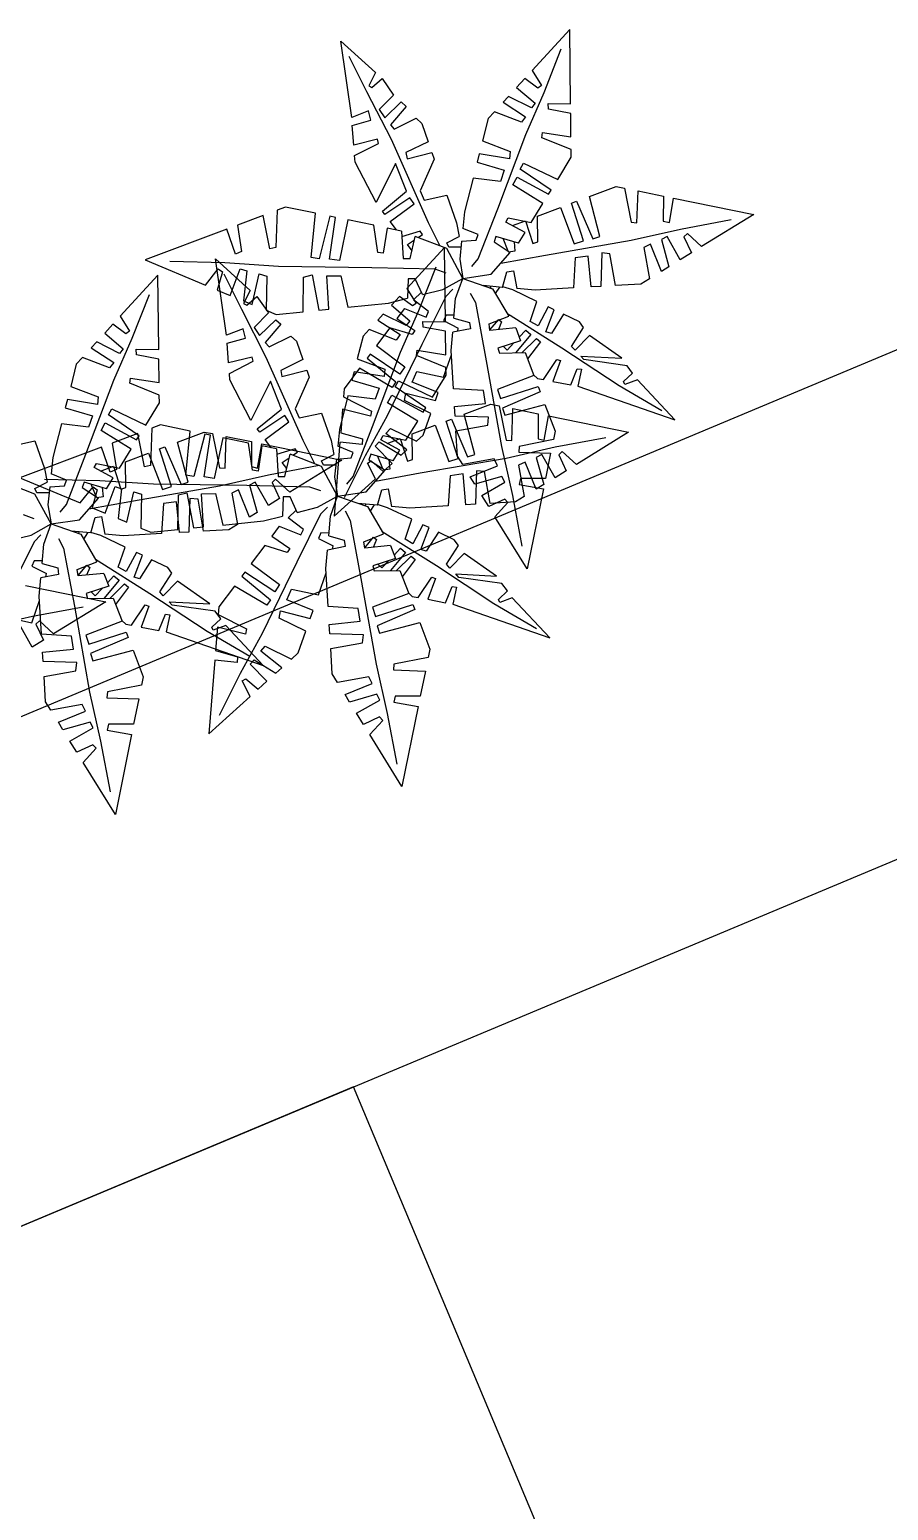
# Model space of a CAD drawing. Header units: millimetres. Extents: x 285 to 2285, y 238 to 2522.
# Drawn here: x 631.2 to 740.8, y 1481.3 to 1670.3 of the extents above; entities that cross this region are included whole.
import ezdxf

# ---------------------------------------------------------------- set-up
doc = ezdxf.new("R2010")
doc.units = ezdxf.units.MM
doc.layers.add('MURO', color=1, linetype='Continuous')
doc.layers.add('Wall', color=43, linetype='Continuous')
doc.layers.add('PALMA_pianta - trees palm', color=74, linetype='Continuous', lineweight=25)

msp = doc.modelspace()

# ---------------------------------------------------------------- linework, layer by layer
at = {"layer": 'MURO'}
for p, q in [((769.74, 1641.09), (285.44, 1438.29)), ((769.74, 1576.04), (285.44, 1373.25))]:
    msp.add_line(p, q, dxfattribs=at)
at = {"layer": 'PALMA_pianta - trees palm'}
for p, q in [((672.28, 1659.06), (670.89, 1668.81)), ((670.89, 1668.81), (675.31, 1664.79)), ((700.11, 1670.27), (695.3, 1665.03)), ((700.22, 1660.78), (700.11, 1670.27)), ((696.84, 1662.23), (699.02, 1667.81)), ((674.23, 1662.33), (671.98, 1666.84)), ((695.3, 1665.03), (696.49, 1663.13)), ((675.31, 1664.79), (674.46, 1663.11)), ((674.46, 1663.11), (674.86, 1662.88)), ((674.86, 1662.88), (676.16, 1664.01)), ((676.16, 1664.01), (677.63, 1661.9)), ((694.37, 1664.01), (693.33, 1662.88)), ((696.03, 1662.81), (694.37, 1664.01)), ((696.49, 1663.13), (696.03, 1662.81)), ((677.36, 1656.22), (674.23, 1662.33)), ((677.63, 1661.9), (675.81, 1660.05)), ((692.3, 1661.75), (691.61, 1661)), ((692.3, 1661.75), (691.61, 1661)), ((695.23, 1660.29), (692.3, 1661.75)), ((693.33, 1662.88), (695.69, 1660.88)), ((694.5, 1656.88), (696.84, 1662.23)), ((674.43, 1659.88), (672.28, 1659.06)), ((674.71, 1658.7), (674.43, 1659.88)), ((675.81, 1660.05), (676.5, 1659.02)), ((676.5, 1659.02), (678.58, 1661.03)), ((679.22, 1660.46), (677.22, 1658.12)), ((678.58, 1661.03), (679.22, 1660.46)), ((678.58, 1661.03), (679.22, 1660.46)), ((690.49, 1659.78), (689.7, 1658.92)), ((693.95, 1658.45), (690.49, 1659.78)), ((691.61, 1661), (694.47, 1659.15)), ((695.69, 1660.88), (695.23, 1660.29)), ((697.35, 1660.83), (700.22, 1660.78)), ((697.38, 1660.1), (697.35, 1660.83)), ((700.24, 1659.57), (697.38, 1660.1)), ((700.27, 1656.57), (700.24, 1659.57)), ((672.36, 1658.04), (674.71, 1658.7)), ((672.56, 1655.53), (672.36, 1658.04)), ((677.22, 1658.12), (677.71, 1657.57)), ((677.71, 1657.57), (680.5, 1658.95)), ((680.5, 1658.95), (681.22, 1658.29)), ((681.22, 1658.29), (682.04, 1655.95)), ((689.7, 1658.92), (688.98, 1656.07)), ((694.47, 1659.15), (693.95, 1658.45)), ((675.57, 1656.28), (672.56, 1655.53)), ((672.66, 1654.18), (675.69, 1655.73)), ((675.69, 1655.73), (675.57, 1656.28)), ((682.08, 1645.62), (677.36, 1656.22)), ((682.04, 1655.95), (679.21, 1654.57)), ((688.98, 1656.07), (692.49, 1654.73)), ((690.92, 1647.41), (694.5, 1656.88)), ((696.54, 1656.47), (696.62, 1657.14)), ((700.29, 1654.96), (696.54, 1656.47)), ((696.62, 1657.14), (700.27, 1656.57)), ((672.73, 1653.35), (672.66, 1654.18)), ((679.21, 1654.57), (679.35, 1653.79)), ((679.35, 1653.79), (682.52, 1654.6)), ((682.82, 1653.71), (681.02, 1649.67)), ((682.52, 1654.6), (682.82, 1653.71)), ((682.52, 1654.6), (682.82, 1653.71)), ((688.56, 1654.41), (688.29, 1653.33)), ((688.56, 1654.41), (688.29, 1653.33)), ((692.41, 1653.79), (688.56, 1654.41)), ((692.49, 1654.73), (692.41, 1653.79)), ((698.57, 1651.15), (700.3, 1653.97)), ((700.3, 1653.97), (700.29, 1654.96)), ((675.4, 1648.18), (672.73, 1653.35)), ((677.87, 1653.19), (675.4, 1648.18)), ((679.29, 1649.64), (677.87, 1653.19)), ((688.29, 1653.33), (691.75, 1652.31)), ((691.75, 1652.31), (691.26, 1650.89)), ((693.8, 1652.47), (694.22, 1653.23)), ((697.73, 1649.79), (693.8, 1652.47)), ((694.22, 1653.23), (698.57, 1651.15)), ((687.79, 1651.32), (686.7, 1647.01)), ((691.26, 1650.89), (687.79, 1651.32)), ((692.85, 1650.45), (693.38, 1651.43)), ((696.68, 1648.08), (692.85, 1650.45)), ((693.38, 1651.43), (697.4, 1649.25)), ((702.62, 1648.97), (706.02, 1650.26)), ((706.02, 1650.26), (707.09, 1650.04)), ((707.09, 1650.04), (707.95, 1645.68)), ((676.21, 1647.1), (679.29, 1649.64)), ((679.72, 1648.8), (676.52, 1646.68)), ((677.21, 1645.76), (680.24, 1648.02)), ((680.24, 1648.02), (679.72, 1648.8)), ((681.02, 1649.67), (681.54, 1648.51)), ((681.54, 1648.51), (684.41, 1649.13)), ((684.41, 1649.13), (685.65, 1645.61)), ((695.19, 1645.65), (696.68, 1648.08)), ((697.4, 1649.25), (697.73, 1649.79)), ((697.4, 1649.25), (697.73, 1649.79)), ((700.33, 1648.1), (700.98, 1648.35)), ((700.33, 1648.1), (700.98, 1648.35)), ((701.85, 1643.31), (700.33, 1648.1)), ((700.98, 1648.35), (703.06, 1643.55)), ((703.97, 1643.84), (702.62, 1648.97)), ((708.69, 1645.62), (708.83, 1649.69)), ((708.83, 1649.69), (712.06, 1649.03)), ((712.06, 1649.03), (712.05, 1645.83)), ((712.82, 1645.65), (713.37, 1648.76)), ((713.37, 1648.76), (723.59, 1646.67)), ((660.98, 1646.54), (657.69, 1645.3)), ((661.82, 1642.27), (660.98, 1646.54)), ((662.76, 1647.21), (662.59, 1642.45)), ((663.85, 1647.62), (662.76, 1647.21)), ((667.66, 1646.83), (663.85, 1647.62)), ((667.11, 1641.19), (667.66, 1646.83)), ((669.5, 1646.45), (668.12, 1641.03)), ((669.43, 1640.98), (670.23, 1646.3)), ((670.23, 1646.3), (669.5, 1646.45)), ((670.23, 1646.3), (669.5, 1646.45)), ((676.52, 1646.68), (676.21, 1647.1)), ((676.52, 1646.68), (676.21, 1647.1)), ((686.7, 1647.01), (686.48, 1644.9)), ((688.43, 1641.01), (690.92, 1647.41)), ((691.97, 1645.71), (692.27, 1646.26)), ((692.27, 1646.26), (695.19, 1645.65)), ((695.98, 1646.46), (698.92, 1647.57)), ((696.03, 1643.18), (695.98, 1646.46)), ((698.92, 1647.57), (700.68, 1642.94)), ((723.59, 1646.67), (716.93, 1642.57)), ((656.35, 1644.8), (645.91, 1640.87)), ((657.45, 1641.6), (656.35, 1644.8)), ((657.69, 1645.3), (658.24, 1641.93)), ((671.81, 1645.98), (670.73, 1640.79)), ((675.1, 1645.3), (671.81, 1645.98)), ((675.6, 1641.83), (675.1, 1645.3)), ((676.81, 1644.94), (676.32, 1641.72)), ((678.66, 1644.56), (676.81, 1644.94)), ((678, 1644.7), (677.21, 1645.76)), ((681.04, 1644.56), (678.65, 1643.83)), ((678.66, 1644.56), (678.87, 1641.04)), ((681.33, 1644.12), (681.04, 1644.56)), ((683.56, 1642.64), (682.08, 1645.62)), ((685.65, 1645.61), (685.99, 1643.86)), ((688.43, 1644.11), (686.48, 1644.9)), ((694.41, 1644.39), (691.97, 1645.71)), ((692.8, 1645.25), (694.45, 1645.88)), ((693.57, 1643.02), (694.41, 1644.39)), ((694.45, 1645.88), (695.38, 1642.97)), ((707.95, 1645.68), (708.69, 1645.62)), ((707.97, 1643.39), (714.23, 1644.81)), ((712.05, 1645.83), (712.82, 1645.65)), ((714.23, 1644.81), (720.71, 1646.01)), ((715.13, 1644.24), (714.69, 1643.81)), ((716.93, 1642.57), (715.13, 1644.24)), ((662.59, 1642.45), (661.82, 1642.27)), ((684.13, 1642.46), (679.33, 1637.22)), ((679.39, 1642.83), (680.28, 1643.43)), ((679.98, 1642.05), (679.39, 1642.83)), ((679.75, 1641.06), (680.39, 1643.88)), ((684.42, 1642.31), (680.39, 1643.88)), ((680.76, 1643.74), (681.33, 1644.12)), ((684.24, 1632.98), (684.13, 1642.46)), ((684.42, 1643.05), (685.99, 1643.86)), ((684.68, 1642.48), (684.42, 1643.05)), ((686.47, 1638.52), (684.42, 1642.31)), ((686.25, 1642.49), (684.68, 1642.48)), ((686.31, 1643.25), (686.08, 1640.97)), ((686.31, 1643.25), (688.18, 1643.4)), ((688.18, 1643.4), (688.43, 1644.11)), ((690.69, 1643.87), (690.45, 1643.16)), ((690.45, 1643.16), (692.52, 1641.83)), ((693.57, 1643.02), (690.69, 1643.87)), ((692.24, 1642.01), (691.61, 1643.6)), ((693, 1643.18), (693.12, 1641.97)), ((695.38, 1642.97), (696.03, 1643.18)), ((697, 1641.48), (707.97, 1643.39)), ((700.68, 1642.94), (701.85, 1643.31)), ((703.06, 1643.55), (703.97, 1643.84)), ((710.41, 1642.88), (709.55, 1642.46)), ((709.55, 1642.46), (710.27, 1638.46)), ((711.82, 1639.41), (710.41, 1642.88)), ((712.54, 1643.84), (711.8, 1643.47)), ((711.8, 1643.47), (712.77, 1640)), ((714.21, 1640.88), (712.54, 1643.84)), ((714.69, 1643.81), (715.64, 1641.77)), ((645.91, 1640.87), (653.63, 1637.66)), ((656.1, 1640.48), (649.06, 1640.65)), ((656.31, 1631.25), (654.91, 1641.01)), ((654.91, 1641.01), (659.33, 1636.99)), ((662.96, 1640.04), (656.1, 1640.48)), ((658.24, 1641.93), (657.45, 1641.6)), ((668.12, 1641.03), (667.11, 1641.19)), ((670.73, 1640.79), (669.43, 1640.98)), ((676.32, 1641.72), (675.6, 1641.83)), ((678.87, 1641.04), (679.75, 1641.06)), ((686.08, 1640.97), (686.47, 1638.52)), ((687.63, 1640.04), (688.43, 1641.01)), ((690.09, 1639.06), (692.52, 1641.83)), ((691.31, 1640.44), (697, 1641.48)), ((693.12, 1641.97), (692.3, 1641.85)), ((700.82, 1641.13), (700.57, 1637.29)), ((702.47, 1641.36), (700.82, 1641.13)), ((702.84, 1637.42), (702.47, 1641.36)), ((704.19, 1641.77), (704.06, 1637.49)), ((705.23, 1641.66), (704.19, 1641.77)), ((705.95, 1637.6), (705.23, 1641.66)), ((715.64, 1641.77), (714.21, 1640.88)), ((647.55, 1638.92), (642.74, 1633.68)), ((647.66, 1629.44), (647.55, 1638.92)), ((653.63, 1637.66), (655.25, 1639.72)), ((655.79, 1639.35), (655.13, 1637.03)), ((655.25, 1639.72), (655.79, 1639.35)), ((658.25, 1634.53), (656.01, 1639.04)), ((656.79, 1636.34), (658.06, 1639.74)), ((658.06, 1639.74), (658.9, 1639.47)), ((658.9, 1639.47), (658.46, 1635.65)), ((659.57, 1635.19), (660.46, 1639.09)), ((660.46, 1639.09), (661.45, 1638.79)), ((661.45, 1638.79), (661.36, 1634.44)), ((674.86, 1639.87), (662.96, 1640.04)), ((666.07, 1634.26), (666.14, 1638.68)), ((666.14, 1638.68), (667.22, 1638.96)), ((667.22, 1638.96), (668.07, 1634.46)), ((669.11, 1638.82), (670.88, 1638.85)), ((669.37, 1634.6), (669.11, 1638.82)), ((670.88, 1638.85), (671.8, 1634.84)), ((682.94, 1639.69), (674.86, 1639.87)), ((680.87, 1634.43), (683.05, 1640.01)), ((684.33, 1639.19), (682.94, 1639.69)), ((683.92, 1637.11), (686.47, 1638.52)), ((685.55, 1635.96), (686.47, 1638.52)), ((686.47, 1638.52), (690.09, 1639.06)), ((686.47, 1638.52), (690.27, 1637.19)), ((691.54, 1637.37), (692.1, 1639.36)), ((692.1, 1639.36), (692.92, 1639.47)), ((692.92, 1639.47), (693.36, 1637.21)), ((712.77, 1640), (711.82, 1639.41)), ((712.77, 1640), (711.82, 1639.41)), ((655.13, 1637.03), (656.79, 1636.34)), ((659.33, 1636.99), (658.48, 1635.31)), ((679.33, 1637.22), (680.51, 1635.33)), ((679.51, 1638.44), (679.42, 1635.98)), ((680.39, 1638.45), (679.51, 1638.44)), ((681.18, 1636.75), (680.15, 1635.77)), ((681.31, 1636.45), (680.39, 1638.45)), ((681.31, 1636.45), (683.92, 1637.11)), ((685.19, 1637.12), (684.3, 1636.22)), ((687.41, 1636.65), (688.08, 1635.43)), ((691.54, 1637.37), (689.04, 1637.59)), ((690.01, 1637.5), (689.98, 1637.29)), ((690.27, 1637.19), (692.33, 1633.71)), ((690.64, 1636.57), (691.19, 1637.4)), ((692.84, 1637.05), (691.57, 1637.45)), ((695.92, 1635.57), (692.84, 1637.05)), ((695.69, 1637.01), (693.36, 1637.21)), ((700.57, 1637.29), (695.69, 1637.01)), ((704.06, 1637.49), (702.84, 1637.42)), ((704.06, 1637.49), (702.84, 1637.42)), ((709.18, 1637.78), (705.95, 1637.6)), ((710.27, 1638.46), (709.18, 1637.78)), ((644.28, 1630.88), (646.46, 1636.46)), ((658.46, 1635.65), (659.57, 1635.19)), ((658.46, 1635.65), (659.57, 1635.19)), ((658.48, 1635.31), (658.88, 1635.08)), ((658.88, 1635.08), (660.18, 1636.2)), ((660.18, 1636.2), (661.66, 1634.1)), ((671.8, 1634.84), (677, 1635.37)), ((677, 1635.37), (679.42, 1635.98)), ((678.39, 1636.21), (677.36, 1635.08)), ((677.36, 1635.08), (679.71, 1633.08)), ((680.05, 1635.01), (678.39, 1636.21)), ((680.51, 1635.33), (680.05, 1635.01)), ((682.1, 1634.27), (680.15, 1635.77)), ((684.3, 1636.22), (681.25, 1630.08)), ((685.33, 1633.45), (685.55, 1635.96)), ((688.08, 1635.43), (689.45, 1628.01)), ((695.06, 1633.02), (695.92, 1635.57)), ((697.36, 1634.88), (696.06, 1632.44)), ((698.13, 1634.52), (697.36, 1634.88)), ((698.13, 1634.52), (697.36, 1634.88)), ((642.74, 1633.68), (643.93, 1631.78)), ((661.38, 1628.42), (658.25, 1634.53)), ((661.66, 1634.1), (659.83, 1632.25)), ((660.52, 1631.22), (662.61, 1633.23)), ((661.36, 1634.44), (662.63, 1633.91)), ((662.61, 1633.23), (663.24, 1632.66)), ((662.61, 1633.23), (663.24, 1632.66)), ((662.63, 1633.91), (666.07, 1634.26)), ((668.07, 1634.46), (669.37, 1634.6)), ((668.07, 1634.46), (669.37, 1634.6)), ((676.32, 1633.95), (675.63, 1633.2)), ((676.32, 1633.95), (675.63, 1633.2)), ((675.63, 1633.2), (678.49, 1631.35)), ((679.25, 1632.49), (676.32, 1633.95)), ((679.01, 1634.69), (678.05, 1633.4)), ((678.05, 1633.4), (680.35, 1631.86)), ((678.53, 1629.08), (680.87, 1634.43)), ((679.01, 1634.69), (681.79, 1633.58)), ((679.71, 1633.08), (679.25, 1632.49)), ((681.37, 1633.02), (684.24, 1632.98)), ((681.4, 1632.3), (681.37, 1633.02)), ((681.79, 1633.58), (682.1, 1634.27)), ((684.33, 1633.82), (684.02, 1633.14)), ((684.02, 1633.14), (685.89, 1632.18)), ((685.36, 1633.81), (684.33, 1633.82)), ((685.33, 1633.45), (687.32, 1632.9)), ((687.32, 1632.9), (687.43, 1632.08)), ((689.81, 1632.7), (692.33, 1633.71)), ((689.92, 1631.93), (691.05, 1633.28)), ((691.42, 1632.97), (691, 1631.99)), ((691.05, 1633.28), (691.42, 1632.97)), ((692.13, 1634.04), (692.49, 1633.81)), ((692.49, 1633.81), (699.08, 1629.66)), ((696.06, 1632.44), (695.06, 1633.02)), ((697.07, 1631.71), (698.13, 1634.52)), ((699.31, 1633.94), (697.77, 1631.5)), ((701.36, 1632.97), (699.31, 1633.94)), ((701.88, 1632.24), (701.36, 1632.97)), ((641.81, 1632.66), (640.78, 1631.53)), ((640.78, 1631.53), (643.13, 1629.54)), ((643.47, 1631.46), (641.81, 1632.66)), ((643.93, 1631.78), (643.47, 1631.46)), ((658.45, 1632.08), (656.31, 1631.25)), ((658.73, 1630.9), (658.45, 1632.08)), ((659.83, 1632.25), (660.52, 1631.22)), ((663.24, 1632.66), (661.24, 1630.32)), ((661.73, 1629.77), (664.52, 1631.15)), ((664.52, 1631.15), (665.25, 1630.49)), ((673.73, 1631.12), (673, 1628.26)), ((674.51, 1631.98), (673.73, 1631.12)), ((677.97, 1630.65), (674.51, 1631.98)), ((677.16, 1632.21), (675.45, 1629.93)), ((680.01, 1631.35), (677.16, 1632.21)), ((678.49, 1631.35), (677.97, 1630.65)), ((680.35, 1631.86), (680.01, 1631.35)), ((684.26, 1631.77), (681.4, 1632.3)), ((684.29, 1628.77), (684.26, 1631.77)), ((684.97, 1629.31), (685.17, 1631.64)), ((687.43, 1632.08), (685.17, 1631.64)), ((685.81, 1631.76), (685.89, 1632.18)), ((689.93, 1631.88), (689.81, 1632.7)), ((693.21, 1632.21), (689.93, 1631.88)), ((695.14, 1631.34), (693.2, 1629.02)), ((693.21, 1632.21), (693.84, 1630.56)), ((693.67, 1631.01), (694.49, 1631.89)), ((694.49, 1631.89), (695.14, 1631.34)), ((697.77, 1631.5), (697.07, 1631.71)), ((700.35, 1629.84), (701.88, 1632.24)), ((702.63, 1631.21), (700.8, 1629.34)), ((706.75, 1628.33), (702.63, 1631.21)), ((706.75, 1628.33), (702.63, 1631.21)), ((639.74, 1630.4), (639.05, 1629.65)), ((639.74, 1630.4), (639.05, 1629.65)), ((639.05, 1629.65), (641.91, 1627.8)), ((642.67, 1628.94), (639.74, 1630.4)), ((641.94, 1625.53), (644.28, 1630.88)), ((643.13, 1629.54), (642.67, 1628.94)), ((644.79, 1629.48), (647.66, 1629.44)), ((644.82, 1628.76), (644.79, 1629.48)), ((656.38, 1630.24), (658.73, 1630.9)), ((656.58, 1627.73), (656.38, 1630.24)), ((661.24, 1630.32), (661.73, 1629.77)), ((665.25, 1630.49), (666.06, 1628.15)), ((674.94, 1619.61), (678.53, 1629.08)), ((675.45, 1629.93), (679.05, 1627.23)), ((681.25, 1630.08), (676.83, 1620.98)), ((680.56, 1628.67), (680.64, 1629.34)), ((680.64, 1629.34), (684.29, 1628.77)), ((685.26, 1624.44), (684.97, 1629.31)), ((693.84, 1630.56), (690.93, 1629.63)), ((690.93, 1629.63), (691.14, 1628.98)), ((691.6, 1629.85), (692.12, 1629.36)), ((692.12, 1629.36), (692.99, 1630.29)), ((693.98, 1629.03), (695.86, 1630.86)), ((696.37, 1630.43), (694.72, 1628.24)), ((695.86, 1630.86), (696.37, 1630.43)), ((699.08, 1629.66), (706.41, 1624.83)), ((700.8, 1629.34), (700.35, 1629.84)), ((637.14, 1627.57), (636.42, 1624.72)), ((637.93, 1628.43), (637.14, 1627.57)), ((641.39, 1627.1), (637.93, 1628.43)), ((641.91, 1627.8), (641.39, 1627.1)), ((647.68, 1628.22), (644.82, 1628.76)), ((647.71, 1625.22), (647.68, 1628.22)), ((659.59, 1628.48), (656.58, 1627.73)), ((656.68, 1626.38), (659.71, 1627.93)), ((659.71, 1627.93), (659.59, 1628.48)), ((666.11, 1617.82), (661.38, 1628.42)), ((666.06, 1628.15), (663.23, 1626.77)), ((673, 1628.26), (676.51, 1626.93)), ((674.63, 1628.83), (674.26, 1628.33)), ((674.63, 1628.83), (674.26, 1628.33)), ((674.26, 1628.33), (677.92, 1625.31)), ((678.44, 1626.3), (674.63, 1628.83)), ((679.05, 1627.23), (678.44, 1626.3)), ((684.31, 1627.16), (680.56, 1628.67)), ((684.01, 1625.91), (685.01, 1628.74)), ((689.45, 1628.01), (691.38, 1617.06)), ((691.14, 1628.98), (694.42, 1629.04)), ((694.42, 1629.04), (695.53, 1626.1)), ((696.75, 1625.59), (698.47, 1628.18)), ((698.95, 1628.02), (697.97, 1625.36)), ((698.47, 1628.18), (698.95, 1628.02)), ((701.54, 1628.59), (706.75, 1628.33)), ((701.92, 1628.15), (701.54, 1628.59)), ((707.44, 1627.37), (701.92, 1628.15)), ((708.13, 1626.42), (707.44, 1627.37)), ((638.36, 1616.06), (641.94, 1625.53)), ((643.98, 1625.13), (644.06, 1625.79)), ((644.06, 1625.79), (647.71, 1625.22)), ((656.75, 1625.55), (656.68, 1626.38)), ((659.42, 1620.38), (656.75, 1625.55)), ((661.9, 1625.39), (659.42, 1620.38)), ((663.31, 1621.84), (661.9, 1625.39)), ((663.23, 1626.77), (663.37, 1625.99)), ((663.37, 1625.99), (666.54, 1626.79)), ((666.85, 1625.91), (665.05, 1621.86)), ((666.54, 1626.79), (666.85, 1625.91)), ((666.54, 1626.79), (666.85, 1625.91)), ((673.3, 1627.05), (671.32, 1624.4)), ((672.59, 1626.6), (672.31, 1625.53)), ((672.59, 1626.6), (672.31, 1625.53)), ((672.31, 1625.53), (675.77, 1624.51)), ((676.43, 1625.99), (672.59, 1626.6)), ((677.44, 1624.59), (673.3, 1627.05)), ((676.51, 1626.93), (676.43, 1625.99)), ((677.92, 1625.31), (677.44, 1624.59)), ((677.83, 1624.66), (678.24, 1625.43)), ((678.24, 1625.43), (682.59, 1623.35)), ((679.98, 1625.27), (680.6, 1626.65)), ((680.6, 1626.65), (684.01, 1625.91)), ((682.59, 1623.35), (684.32, 1626.16)), ((684.32, 1626.16), (684.31, 1627.16)), ((695.53, 1626.1), (690.91, 1624.34)), ((695.5, 1626.2), (696, 1625.73)), ((696, 1625.73), (696.75, 1625.59)), ((697.97, 1625.36), (700.23, 1624.93)), ((700.23, 1624.93), (701.07, 1626.99)), ((701.07, 1626.99), (701.62, 1626.91)), ((701.62, 1626.91), (701.15, 1624.75)), ((706.97, 1625.35), (708.13, 1626.42)), ((707.14, 1624.96), (706.97, 1625.35)), ((708.76, 1625.56), (707.14, 1624.96)), ((713.54, 1620.45), (708.76, 1625.56)), ((636.42, 1624.72), (639.93, 1623.38)), ((647.73, 1623.61), (643.98, 1625.13)), ((647.74, 1622.62), (647.73, 1623.61)), ((671.81, 1623.52), (670.72, 1619.21)), ((671.32, 1624.4), (671.24, 1623.41)), ((671.24, 1623.41), (674.83, 1621.57)), ((675.28, 1623.09), (671.81, 1623.52)), ((675.77, 1624.51), (675.28, 1623.09)), ((676.87, 1622.65), (677.4, 1623.63)), ((677.4, 1623.63), (681.42, 1621.45)), ((681.75, 1621.98), (677.83, 1624.66)), ((679.02, 1622.94), (679.19, 1623.87)), ((679.19, 1623.87), (682.96, 1622.91)), ((683.33, 1623.95), (679.98, 1625.27)), ((682.96, 1622.91), (683.33, 1623.95)), ((682.96, 1622.91), (683.33, 1623.95)), ((689.1, 1624.19), (685.26, 1624.44)), ((689.34, 1622.55), (689.1, 1624.19)), ((690.91, 1624.34), (691.28, 1623.17)), ((691.28, 1623.17), (696.07, 1624.7)), ((696.32, 1624.05), (691.53, 1621.96)), ((696.07, 1624.7), (696.32, 1624.05)), ((696.07, 1624.7), (696.32, 1624.05)), ((701.15, 1624.75), (713.54, 1620.45)), ((706.41, 1624.83), (711.85, 1621.65)), ((636, 1623.06), (635.73, 1621.98)), ((636, 1623.06), (635.73, 1621.98)), ((635.73, 1621.98), (639.19, 1620.97)), ((639.85, 1622.44), (636, 1623.06)), ((639.93, 1623.38), (639.85, 1622.44)), ((641.24, 1621.12), (641.66, 1621.88)), ((641.66, 1621.88), (646.01, 1619.8)), ((646.01, 1619.8), (647.74, 1622.62)), ((660.23, 1619.3), (663.31, 1621.84)), ((665.05, 1621.86), (665.56, 1620.71)), ((671.12, 1621.81), (670.88, 1618.82)), ((674.7, 1620.91), (671.12, 1621.81)), ((674.83, 1621.57), (674.7, 1620.91)), ((680.71, 1620.28), (676.87, 1622.65)), ((682.39, 1621.29), (679.02, 1622.94)), ((681.42, 1621.45), (681.75, 1621.98)), ((681.42, 1621.45), (681.75, 1621.98)), ((685.4, 1622.16), (689.34, 1622.55)), ((685.47, 1620.95), (685.4, 1622.16)), ((685.47, 1620.95), (685.4, 1622.16)), ((686.64, 1621.17), (690.05, 1622.46)), ((690.05, 1622.46), (691.12, 1622.24)), ((691.12, 1622.24), (691.98, 1617.88)), ((691.53, 1621.96), (691.82, 1621.06)), ((691.82, 1621.06), (696.94, 1622.41)), ((692.71, 1617.82), (692.85, 1621.89)), ((692.85, 1621.89), (696.08, 1621.23)), ((696.94, 1622.41), (698.23, 1619.01)), ((635.23, 1619.97), (634.14, 1615.66)), ((638.7, 1619.54), (635.23, 1619.97)), ((639.19, 1620.97), (638.7, 1619.54)), ((640.29, 1619.1), (640.82, 1620.08)), ((640.82, 1620.08), (644.84, 1617.9)), ((645.17, 1618.44), (641.24, 1621.12)), ((647.87, 1619.82), (646.78, 1619.41)), ((651.68, 1619.03), (647.87, 1619.82)), ((663.75, 1621), (660.55, 1618.88)), ((661.23, 1617.96), (664.26, 1620.22)), ((664.26, 1620.22), (663.75, 1621)), ((665.56, 1620.71), (668.44, 1621.33)), ((668.44, 1621.33), (669.67, 1617.81)), ((672.46, 1613.21), (674.94, 1619.61)), ((676.83, 1620.98), (674.02, 1615.87)), ((679.21, 1617.85), (680.71, 1620.28)), ((680, 1618.66), (682.94, 1619.77)), ((681.42, 1618.52), (682.39, 1621.29)), ((682.94, 1619.77), (684.7, 1615.14)), ((684.35, 1620.3), (685, 1620.55)), ((684.35, 1620.3), (685, 1620.55)), ((685.87, 1615.51), (684.35, 1620.3)), ((685, 1620.55), (687.08, 1615.75)), ((689.75, 1620.82), (685.47, 1620.95)), ((685.58, 1619.07), (689.65, 1619.79)), ((687.99, 1616.04), (686.64, 1621.17)), ((689.65, 1619.79), (689.75, 1620.82)), ((696.08, 1621.23), (696.07, 1618.03)), ((696.84, 1617.85), (697.39, 1620.96)), ((697.39, 1620.96), (707.61, 1618.87)), ((628.98, 1617.16), (631.85, 1617.78)), ((631.85, 1617.78), (633.09, 1614.26)), ((644.12, 1616.74), (640.29, 1619.1)), ((645.01, 1618.74), (641.71, 1617.5)), ((644.84, 1617.9), (645.17, 1618.44)), ((644.84, 1617.9), (645.17, 1618.44)), ((645.84, 1614.47), (645.01, 1618.74)), ((646.78, 1619.41), (646.61, 1614.65)), ((650.06, 1617.63), (653.46, 1618.91)), ((651.13, 1613.38), (651.68, 1619.03)), ((653.53, 1618.65), (652.14, 1613.23)), ((653.46, 1618.91), (654.53, 1618.7)), ((653.46, 1613.18), (654.25, 1618.5)), ((654.25, 1618.5), (653.53, 1618.65)), ((654.25, 1618.5), (653.53, 1618.65)), ((654.53, 1618.7), (655.4, 1614.33)), ((655.83, 1618.17), (654.75, 1612.99)), ((659.12, 1617.5), (655.83, 1618.17)), ((656.13, 1614.28), (656.27, 1618.34)), ((656.27, 1618.34), (659.5, 1617.68)), ((660.55, 1618.88), (660.23, 1619.3)), ((660.55, 1618.88), (660.23, 1619.3)), ((662.02, 1616.9), (661.23, 1617.96)), ((667.58, 1614.84), (666.11, 1617.82)), ((669.67, 1617.81), (670.01, 1616.05)), ((670.72, 1619.21), (670.5, 1617.1)), ((670.88, 1618.82), (673.67, 1618.03)), ((673.67, 1618.03), (673.64, 1617.31)), ((675.99, 1617.91), (676.29, 1618.45)), ((678.43, 1616.59), (675.99, 1617.91)), ((676.29, 1618.45), (679.21, 1617.85)), ((676.66, 1618.72), (677.24, 1619.37)), ((679.34, 1616.62), (676.66, 1618.72)), ((676.82, 1617.45), (678.47, 1618.08)), ((677.24, 1619.37), (680.56, 1617.73)), ((678.47, 1618.08), (679.4, 1615.17)), ((680.05, 1615.38), (680, 1618.66)), ((680.56, 1617.73), (681.42, 1618.52)), ((685.78, 1615.84), (685.58, 1619.07)), ((691.98, 1617.88), (692.71, 1617.82)), ((698.02, 1617.94), (693.66, 1617.07)), ((696.07, 1618.03), (696.84, 1617.85)), ((698.23, 1619.01), (698.02, 1617.94)), ((698.25, 1617.01), (704.73, 1618.21)), ((707.61, 1618.87), (700.96, 1614.77)), ((640.37, 1616.99), (629.93, 1613.07)), ((635.88, 1609.66), (638.36, 1616.06)), ((641.47, 1613.8), (640.37, 1616.99)), ((641.71, 1617.5), (642.26, 1614.13)), ((642.63, 1614.3), (644.12, 1616.74)), ((643.42, 1615.11), (646.36, 1616.22)), ((646.36, 1616.22), (648.12, 1611.59)), ((647.77, 1616.76), (648.42, 1617)), ((647.77, 1616.76), (648.42, 1617)), ((649.29, 1611.96), (647.77, 1616.76)), ((648.42, 1617), (650.5, 1612.2)), ((651.41, 1612.49), (650.06, 1617.63)), ((659.62, 1614.03), (659.12, 1617.5)), ((659.5, 1617.68), (659.49, 1614.49)), ((660.26, 1614.3), (660.81, 1617.41)), ((660.83, 1617.14), (660.34, 1613.92)), ((660.81, 1617.41), (671.03, 1615.33)), ((662.68, 1616.76), (660.83, 1617.14)), ((665.06, 1616.76), (662.67, 1616.03)), ((662.68, 1616.76), (662.89, 1613.24)), ((663.77, 1613.25), (664.41, 1616.08)), ((668.44, 1614.51), (664.41, 1616.08)), ((664.78, 1615.94), (665.35, 1616.32)), ((665.35, 1616.32), (665.06, 1616.76)), ((668.44, 1615.25), (670.01, 1616.05)), ((670.79, 1617.61), (670.04, 1608.17)), ((672.45, 1616.31), (670.5, 1617.1)), ((673.64, 1617.31), (670.79, 1617.61)), ((674.02, 1615.87), (671.34, 1610.51)), ((672.2, 1615.6), (672.45, 1616.31)), ((674.71, 1616.07), (674.47, 1615.36)), ((677.59, 1615.22), (674.71, 1616.07)), ((675.29, 1617.11), (675.8, 1617.65)), ((677.45, 1614.91), (675.29, 1617.11)), ((675.8, 1617.65), (678.58, 1615.94)), ((677.59, 1615.22), (678.43, 1616.59)), ((678.58, 1615.94), (679.34, 1616.62)), ((678.58, 1615.94), (679.34, 1616.62)), ((686.45, 1614.75), (685.78, 1615.84)), ((687.08, 1615.75), (687.99, 1616.04)), ((691.38, 1617.06), (692.8, 1610.8)), ((691.99, 1615.59), (698.25, 1617.01)), ((693.66, 1617.07), (693.61, 1616.34)), ((693.61, 1616.34), (697.67, 1616.2)), ((696.56, 1616.04), (695.82, 1615.66)), ((698.23, 1613.08), (696.56, 1616.04)), ((697.67, 1616.2), (697.01, 1612.98)), ((699.15, 1616.44), (698.71, 1616.01)), ((698.71, 1616.01), (699.66, 1613.97)), ((700.96, 1614.77), (699.15, 1616.44)), ((633.09, 1614.26), (633.43, 1612.51)), ((634.14, 1615.66), (633.92, 1613.55)), ((639.41, 1614.36), (639.71, 1614.91)), ((641.85, 1613.04), (639.41, 1614.36)), ((639.71, 1614.91), (642.63, 1614.3)), ((640.24, 1613.91), (641.89, 1614.53)), ((642.26, 1614.13), (641.47, 1613.8)), ((641.89, 1614.53), (642.82, 1611.63)), ((643.47, 1611.83), (643.42, 1615.11)), ((646.61, 1614.65), (645.84, 1614.47)), ((655.4, 1614.33), (656.13, 1614.28)), ((659.49, 1614.49), (660.26, 1614.3)), ((660.34, 1613.92), (659.62, 1614.03)), ((661.67, 1613.46), (668.15, 1614.66)), ((663.41, 1615.03), (664.31, 1615.63)), ((664, 1614.25), (663.41, 1615.03)), ((671.03, 1615.33), (664.38, 1611.22)), ((668.7, 1614.67), (668.44, 1615.25)), ((670.49, 1610.72), (668.44, 1614.51)), ((670.27, 1614.69), (668.7, 1614.67)), ((670.33, 1615.45), (670.1, 1613.17)), ((670.33, 1615.45), (672.2, 1615.6)), ((674.11, 1611.26), (676.55, 1614.03)), ((674.29, 1614.94), (674.77, 1615.22)), ((675.3, 1612.95), (674.29, 1614.94)), ((674.47, 1615.36), (676.55, 1614.03)), ((674.77, 1615.22), (676.32, 1613.88)), ((676.26, 1614.21), (675.63, 1615.8)), ((676.32, 1613.88), (677.45, 1614.91)), ((677.15, 1614.17), (676.33, 1614.05)), ((677.03, 1615.38), (677.15, 1614.17)), ((679.4, 1615.17), (680.05, 1615.38)), ((681.02, 1613.68), (691.99, 1615.59)), ((684.7, 1615.14), (685.87, 1615.51)), ((690.45, 1615.48), (686.45, 1614.75)), ((687.41, 1613.2), (690.87, 1614.61)), ((688.22, 1613.96), (688.09, 1609.69)), ((689.25, 1613.86), (688.22, 1613.96)), ((690.87, 1614.61), (690.45, 1615.48)), ((694.44, 1615.08), (693.57, 1614.66)), ((693.57, 1614.66), (694.29, 1610.66)), ((695.84, 1611.61), (694.44, 1615.08)), ((695.82, 1615.66), (696.79, 1612.2)), ((699.66, 1613.97), (698.23, 1613.08)), ((631.86, 1610.96), (627.83, 1612.54)), ((629.93, 1613.07), (637.65, 1609.85)), ((631.86, 1611.71), (633.43, 1612.51)), ((640.13, 1612.68), (633.08, 1612.85)), ((633.75, 1611.9), (635.62, 1612.05)), ((635.87, 1612.77), (633.92, 1613.55)), ((635.62, 1612.05), (635.87, 1612.77)), ((638.13, 1612.52), (637.89, 1611.81)), ((641.01, 1611.67), (638.13, 1612.52)), ((639.68, 1610.66), (639.05, 1612.25)), ((646.98, 1612.24), (640.13, 1612.68)), ((641.01, 1611.67), (641.85, 1613.04)), ((658.88, 1612.07), (646.98, 1612.24)), ((650.5, 1612.2), (651.41, 1612.49)), ((652.14, 1613.23), (651.13, 1613.38)), ((654.75, 1612.99), (653.46, 1613.18)), ((655.41, 1612.05), (661.67, 1613.46)), ((666.96, 1611.89), (658.88, 1612.07)), ((659.98, 1612.5), (659.24, 1612.12)), ((659.24, 1612.12), (660.21, 1608.65)), ((661.65, 1609.54), (659.98, 1612.5)), ((662.57, 1612.89), (662.13, 1612.47)), ((662.13, 1612.47), (663.08, 1610.42)), ((664.38, 1611.22), (662.57, 1612.89)), ((662.89, 1613.24), (663.77, 1613.25)), ((670.04, 1608.17), (675.3, 1612.95)), ((670.1, 1613.17), (670.49, 1610.72)), ((671.65, 1612.24), (672.46, 1613.21)), ((675.33, 1612.64), (681.02, 1613.68)), ((684.85, 1613.32), (684.59, 1609.49)), ((686.49, 1613.56), (684.85, 1613.32)), ((686.87, 1609.62), (686.49, 1613.56)), ((688, 1612.25), (687.41, 1613.2)), ((688, 1612.25), (687.41, 1613.2)), ((691.46, 1613.23), (688, 1612.25)), ((688.88, 1610.82), (691.84, 1612.49)), ((689.97, 1609.8), (689.25, 1613.86)), ((691.84, 1612.49), (691.46, 1613.23)), ((693.82, 1612.98), (693.64, 1612.21)), ((693.64, 1612.21), (696.75, 1611.67)), ((697.01, 1612.98), (693.82, 1612.98)), ((696.79, 1612.2), (695.84, 1611.61)), ((696.79, 1612.2), (695.84, 1611.61)), ((632.12, 1611.13), (631.86, 1611.71)), ((633.91, 1607.18), (631.86, 1610.96)), ((633.69, 1611.14), (632.12, 1611.13)), ((633.75, 1611.9), (633.52, 1609.63)), ((637.53, 1607.72), (639.96, 1610.48)), ((637.65, 1609.85), (639.28, 1611.92)), ((637.89, 1611.81), (639.96, 1610.48)), ((639.81, 1611.55), (639.15, 1609.23)), ((639.28, 1611.92), (639.81, 1611.55)), ((640.57, 1610.62), (639.74, 1610.51)), ((640.45, 1611.84), (640.57, 1610.62)), ((640.82, 1608.54), (642.08, 1611.94)), ((642.08, 1611.94), (642.92, 1611.67)), ((642.92, 1611.67), (642.48, 1607.85)), ((642.82, 1611.63), (643.47, 1611.83)), ((643.59, 1607.39), (644.48, 1611.29)), ((644.44, 1610.14), (655.41, 1612.05)), ((644.48, 1611.29), (645.47, 1610.99)), ((645.47, 1610.99), (645.38, 1606.64)), ((648.12, 1611.59), (649.29, 1611.96)), ((650.09, 1606.46), (650.16, 1610.88)), ((650.16, 1610.88), (651.24, 1611.16)), ((651.24, 1611.16), (652.1, 1606.66)), ((651.64, 1610.42), (651.51, 1606.14)), ((652.67, 1610.32), (651.64, 1610.42)), ((653.39, 1606.25), (652.67, 1610.32)), ((653.13, 1611.02), (654.9, 1611.05)), ((653.39, 1606.79), (653.13, 1611.02)), ((654.9, 1611.05), (655.82, 1607.04)), ((657.85, 1611.54), (656.99, 1611.12)), ((656.99, 1611.12), (657.71, 1607.11)), ((659.26, 1608.06), (657.85, 1611.54)), ((663.08, 1610.42), (661.65, 1609.54)), ((663.53, 1610.64), (663.44, 1608.17)), ((664.41, 1610.65), (663.53, 1610.64)), ((665.33, 1608.65), (664.41, 1610.65)), ((668.35, 1611.39), (666.96, 1611.89)), ((667.94, 1609.3), (670.49, 1610.72)), ((669.57, 1608.15), (670.49, 1610.72)), ((670.49, 1610.72), (674.11, 1611.26)), ((670.49, 1610.72), (674.29, 1609.39)), ((675.57, 1609.57), (676.12, 1611.55)), ((676.12, 1611.55), (676.94, 1611.67)), ((676.94, 1611.67), (677.38, 1609.41)), ((689.77, 1609.39), (688.88, 1610.82)), ((691.81, 1610.34), (689.77, 1609.39)), ((692.23, 1609.9), (691.81, 1610.34)), ((692.8, 1610.8), (694.01, 1604.33)), ((694.29, 1610.66), (693.2, 1609.98)), ((696.75, 1611.67), (694.68, 1601.45)), ((631.77, 1607.84), (630.38, 1608.35)), ((633.52, 1609.63), (633.91, 1607.18)), ((635.07, 1608.69), (635.88, 1609.66)), ((638.75, 1609.1), (644.44, 1610.14)), ((639.15, 1609.23), (640.82, 1608.54)), ((648.27, 1609.78), (648.01, 1605.94)), ((649.91, 1610.01), (648.27, 1609.78)), ((650.29, 1606.07), (649.91, 1610.01)), ((660.21, 1608.65), (659.26, 1608.06)), ((660.21, 1608.65), (659.26, 1608.06)), ((665.2, 1608.94), (664.17, 1607.97)), ((668.32, 1608.42), (665.27, 1602.28)), ((665.33, 1608.65), (667.94, 1609.3)), ((669.21, 1609.32), (668.32, 1608.42)), ((671.43, 1608.85), (672.1, 1607.63)), ((675.57, 1609.57), (673.06, 1609.79)), ((674.03, 1609.7), (674.01, 1609.49)), ((674.29, 1609.39), (676.35, 1605.91)), ((674.66, 1608.77), (675.21, 1609.6)), ((676.86, 1609.25), (675.59, 1609.65)), ((679.94, 1607.77), (676.86, 1609.25)), ((679.71, 1609.2), (677.38, 1609.41)), ((684.59, 1609.49), (679.71, 1609.2)), ((688.09, 1609.69), (686.87, 1609.62)), ((688.09, 1609.69), (686.87, 1609.62)), ((693.2, 1609.98), (689.97, 1609.8)), ((690.57, 1608.1), (692.23, 1609.9)), ((631.36, 1605.76), (633.91, 1607.18)), ((632.99, 1604.61), (633.91, 1607.18)), ((633.91, 1607.18), (637.53, 1607.72)), ((633.91, 1607.18), (637.71, 1605.85)), ((638.99, 1606.02), (639.54, 1608.01)), ((639.54, 1608.01), (640.36, 1608.13)), ((640.36, 1608.13), (640.8, 1605.86)), ((642.48, 1607.85), (643.59, 1607.39)), ((642.48, 1607.85), (643.59, 1607.39)), ((645.38, 1606.64), (646.65, 1606.11)), ((646.65, 1606.11), (650.09, 1606.46)), ((652.1, 1606.66), (653.39, 1606.79)), ((652.1, 1606.66), (653.39, 1606.79)), ((656.62, 1606.44), (653.39, 1606.25)), ((655.82, 1607.04), (661.02, 1607.57)), ((657.71, 1607.11), (656.62, 1606.44)), ((661.02, 1607.57), (663.44, 1608.17)), ((663.03, 1606.89), (662.07, 1605.6)), ((663.03, 1606.89), (665.81, 1605.78)), ((666.12, 1606.47), (664.17, 1607.97)), ((665.81, 1605.78), (666.12, 1606.47)), ((669.35, 1605.65), (669.57, 1608.15)), ((672.1, 1607.63), (673.47, 1600.21)), ((679.09, 1605.22), (679.94, 1607.77)), ((681.38, 1607.08), (680.08, 1604.63)), ((681.09, 1603.91), (682.15, 1606.71)), ((682.15, 1606.71), (681.38, 1607.08)), ((682.15, 1606.71), (681.38, 1607.08)), ((694.68, 1601.45), (690.57, 1608.1)), ((631.74, 1604.88), (628.69, 1598.73)), ((628.75, 1605.1), (631.36, 1605.76)), ((632.63, 1605.77), (631.74, 1604.88)), ((632.77, 1602.11), (632.99, 1604.61)), ((634.85, 1605.3), (635.52, 1604.09)), ((638.99, 1606.02), (636.48, 1606.24)), ((637.45, 1606.16), (637.43, 1605.95)), ((637.71, 1605.85), (639.77, 1602.36)), ((638.08, 1605.22), (638.63, 1606.06)), ((640.28, 1605.71), (639.01, 1606.1)), ((643.36, 1604.23), (640.28, 1605.71)), ((643.13, 1605.66), (640.8, 1605.86)), ((648.01, 1605.94), (643.13, 1605.66)), ((651.51, 1606.14), (650.29, 1606.07)), ((651.51, 1606.14), (650.29, 1606.07)), ((662.07, 1605.6), (664.37, 1604.06)), ((668.35, 1606.02), (668.05, 1605.33)), ((668.05, 1605.33), (669.91, 1604.38)), ((669.38, 1606.01), (668.35, 1606.02)), ((669.35, 1605.65), (671.34, 1605.1)), ((671.34, 1605.1), (671.46, 1604.28)), ((673.83, 1604.9), (676.35, 1605.91)), ((673.95, 1604.08), (673.83, 1604.9)), ((673.94, 1604.13), (675.07, 1605.47)), ((675.44, 1605.17), (675.02, 1604.19)), ((675.07, 1605.47), (675.44, 1605.17)), ((676.15, 1606.24), (676.51, 1606.01)), ((676.51, 1606.01), (683.1, 1601.86)), ((680.08, 1604.63), (679.09, 1605.22)), ((683.34, 1606.14), (681.79, 1603.7)), ((685.38, 1605.16), (683.34, 1606.14)), ((685.9, 1604.44), (685.38, 1605.16)), ((635.52, 1604.09), (636.89, 1596.67)), ((639.57, 1602.7), (639.93, 1602.46)), ((642.5, 1601.68), (643.36, 1604.23)), ((644.8, 1603.54), (643.5, 1601.09)), ((644.51, 1600.37), (645.57, 1603.17)), ((645.57, 1603.17), (644.8, 1603.54)), ((645.57, 1603.17), (644.8, 1603.54)), ((646.75, 1602.6), (645.21, 1600.16)), ((648.8, 1601.62), (646.75, 1602.6)), ((661.18, 1604.41), (659.47, 1602.13)), ((664.03, 1603.55), (661.18, 1604.41)), ((664.37, 1604.06), (664.03, 1603.55)), ((669, 1601.51), (669.2, 1603.84)), ((671.46, 1604.28), (669.2, 1603.84)), ((669.83, 1603.96), (669.91, 1604.38)), ((677.23, 1604.41), (673.95, 1604.08)), ((677.86, 1602.76), (674.96, 1601.83)), ((679.17, 1603.54), (677.22, 1601.22)), ((677.23, 1604.41), (677.86, 1602.76)), ((677.69, 1603.21), (678.51, 1604.09)), ((678, 1601.23), (679.88, 1603.06)), ((678.51, 1604.09), (679.17, 1603.54)), ((680.4, 1602.63), (678.74, 1600.44)), ((679.88, 1603.06), (680.4, 1602.63)), ((681.79, 1603.7), (681.09, 1603.91)), ((684.37, 1602.04), (685.9, 1604.44)), ((686.65, 1603.41), (684.82, 1601.54)), ((690.77, 1600.52), (686.65, 1603.41)), ((690.77, 1600.52), (686.65, 1603.41)), ((631.77, 1602.48), (631.46, 1601.79)), ((631.46, 1601.79), (633.33, 1600.83)), ((632.8, 1602.47), (631.77, 1602.48)), ((634.87, 1600.74), (632.61, 1600.29)), ((632.77, 1602.11), (634.76, 1601.56)), ((633.25, 1600.42), (633.33, 1600.83)), ((634.76, 1601.56), (634.87, 1600.74)), ((637.25, 1601.36), (639.77, 1602.36)), ((637.37, 1600.54), (637.25, 1601.36)), ((637.36, 1600.59), (638.49, 1601.93)), ((640.65, 1600.87), (637.37, 1600.54)), ((638.86, 1601.62), (638.44, 1600.64)), ((638.49, 1601.93), (638.86, 1601.62)), ((639.93, 1602.46), (646.52, 1598.31)), ((640.65, 1600.87), (641.28, 1599.22)), ((643.5, 1601.09), (642.5, 1601.68)), ((647.79, 1598.49), (649.32, 1600.89)), ((649.32, 1600.89), (648.8, 1601.62)), ((658.65, 1601.03), (658.28, 1600.53)), ((658.65, 1601.03), (658.28, 1600.53)), ((662.46, 1598.5), (658.65, 1601.03)), ((659.47, 1602.13), (663.07, 1599.43)), ((665.27, 1602.28), (660.85, 1593.18)), ((668.03, 1598.11), (669.03, 1600.94)), ((669.29, 1596.64), (669, 1601.51)), ((674.96, 1601.83), (675.16, 1601.18)), ((675.16, 1601.18), (678.44, 1601.24)), ((675.62, 1602.04), (676.14, 1601.56)), ((676.14, 1601.56), (677.01, 1602.49)), ((678.44, 1601.24), (679.56, 1598.3)), ((683.1, 1601.86), (690.43, 1597.03)), ((684.82, 1601.54), (684.37, 1602.04)), ((685.56, 1600.79), (690.77, 1600.52)), ((685.94, 1600.35), (685.56, 1600.79)), ((630.67, 1599.34), (640.89, 1597.25)), ((632.41, 1597.97), (632.61, 1600.29)), ((641.28, 1599.22), (638.38, 1598.29)), ((639.56, 1598.01), (640.43, 1598.94)), ((642.59, 1599.99), (640.64, 1597.67)), ((641.11, 1599.67), (641.93, 1600.54)), ((641.42, 1597.68), (643.3, 1599.52)), ((641.93, 1600.54), (642.59, 1599.99)), ((643.81, 1599.09), (642.16, 1596.89)), ((643.3, 1599.52), (643.81, 1599.09)), ((645.21, 1600.16), (644.51, 1600.37)), ((650.07, 1599.87), (648.24, 1597.99)), ((654.19, 1596.98), (650.07, 1599.87)), ((654.19, 1596.98), (650.07, 1599.87)), ((657.32, 1599.25), (655.34, 1596.6)), ((661.46, 1596.79), (657.32, 1599.25)), ((658.28, 1600.53), (661.94, 1597.51)), ((663.07, 1599.43), (662.46, 1598.5)), ((664, 1597.47), (664.62, 1598.85)), ((664.62, 1598.85), (668.03, 1598.11)), ((673.47, 1600.21), (675.4, 1589.26)), ((680.77, 1597.79), (682.49, 1600.38)), ((682.98, 1600.22), (681.99, 1597.56)), ((682.49, 1600.38), (682.98, 1600.22)), ((684.25, 1597.12), (685.1, 1599.19)), ((685.1, 1599.19), (685.64, 1599.11)), ((685.64, 1599.11), (685.17, 1596.95)), ((691.46, 1599.57), (685.94, 1600.35)), ((692.15, 1598.62), (691.46, 1599.57)), ((631.45, 1594.56), (632.45, 1597.4)), ((632.7, 1593.09), (632.41, 1597.97)), ((640.89, 1597.25), (634.23, 1593.14)), ((638.38, 1598.29), (638.58, 1597.64)), ((638.58, 1597.64), (641.86, 1597.69)), ((639.04, 1598.5), (639.56, 1598.01)), ((641.86, 1597.69), (642.97, 1594.76)), ((646.52, 1598.31), (653.85, 1593.48)), ((648.24, 1597.99), (647.79, 1598.49)), ((648.98, 1597.25), (654.19, 1596.98)), ((649.36, 1596.81), (648.98, 1597.25)), ((661.94, 1597.51), (661.46, 1596.79)), ((667.35, 1596.15), (664, 1597.47)), ((679.56, 1598.3), (674.93, 1596.54)), ((679.52, 1598.4), (680.02, 1597.93)), ((680.02, 1597.93), (680.77, 1597.79)), ((681.99, 1597.56), (684.25, 1597.12)), ((685.17, 1596.95), (697.56, 1592.65)), ((690.43, 1597.03), (695.87, 1593.84)), ((691, 1597.55), (692.15, 1598.62)), ((691.17, 1597.16), (691, 1597.55)), ((692.78, 1597.76), (691.17, 1597.16)), ((697.56, 1592.65), (692.78, 1597.76)), ((625.26, 1593.97), (631.53, 1595.39)), ((628.04, 1595.3), (631.45, 1594.56)), ((631.53, 1595.39), (638.01, 1596.59)), ((636.89, 1596.67), (638.82, 1585.71)), ((644.19, 1594.24), (645.91, 1596.84)), ((646.39, 1596.68), (645.41, 1594.01)), ((645.91, 1596.84), (646.39, 1596.68)), ((647.67, 1593.58), (648.51, 1595.65)), ((648.51, 1595.65), (649.06, 1595.56)), ((649.06, 1595.56), (648.59, 1593.4)), ((654.88, 1596.03), (649.36, 1596.81)), ((654.42, 1594), (655.57, 1595.07)), ((655.57, 1595.07), (654.88, 1596.03)), ((655.34, 1596.6), (655.26, 1595.61)), ((655.26, 1595.61), (658.86, 1593.77)), ((663.04, 1595.14), (663.21, 1596.07)), ((666.41, 1593.49), (663.04, 1595.14)), ((663.21, 1596.07), (666.98, 1595.11)), ((666.98, 1595.11), (667.35, 1596.15)), ((666.98, 1595.11), (667.35, 1596.15)), ((673.12, 1596.39), (669.29, 1596.64)), ((673.36, 1594.75), (673.12, 1596.39)), ((674.93, 1596.54), (675.3, 1595.37)), ((675.3, 1595.37), (680.09, 1596.9)), ((680.34, 1596.25), (675.55, 1594.16)), ((680.09, 1596.9), (680.34, 1596.25)), ((680.09, 1596.9), (680.34, 1596.25)), ((631.51, 1591.46), (629.84, 1594.42)), ((632.43, 1594.81), (631.99, 1594.39)), ((631.99, 1594.39), (632.94, 1592.35)), ((634.23, 1593.14), (632.43, 1594.81)), ((642.97, 1594.76), (638.35, 1592.99)), ((638.72, 1591.83), (643.51, 1593.35)), ((642.94, 1594.86), (643.44, 1594.39)), ((643.44, 1594.39), (644.19, 1594.24)), ((643.51, 1593.35), (643.76, 1592.7)), ((643.51, 1593.35), (643.76, 1592.7)), ((645.41, 1594.01), (647.67, 1593.58)), ((648.59, 1593.4), (660.98, 1589.11)), ((653.85, 1593.48), (659.29, 1590.3)), ((654.59, 1593.61), (654.42, 1594)), ((656.2, 1594.21), (654.59, 1593.61)), ((655.14, 1594.01), (654.9, 1591.02)), ((658.72, 1593.11), (655.14, 1594.01)), ((660.98, 1589.11), (656.2, 1594.21)), ((660.85, 1593.18), (658.04, 1588.07)), ((658.86, 1593.77), (658.72, 1593.11)), ((665.44, 1590.72), (666.41, 1593.49)), ((669.42, 1594.36), (673.36, 1594.75)), ((669.49, 1593.14), (669.42, 1594.36)), ((669.49, 1593.14), (669.42, 1594.36)), ((675.55, 1594.16), (675.84, 1593.25)), ((675.84, 1593.25), (680.96, 1594.61)), ((680.96, 1594.61), (682.26, 1591.21)), ((632.94, 1592.35), (631.51, 1591.46)), ((636.54, 1592.84), (632.7, 1593.09)), ((636.78, 1591.2), (636.54, 1592.84)), ((638.35, 1592.99), (638.72, 1591.83)), ((643.76, 1592.7), (638.97, 1590.62)), ((660.68, 1590.92), (661.26, 1591.57)), ((661.26, 1591.57), (664.58, 1589.93)), ((673.77, 1593.02), (669.49, 1593.14)), ((669.6, 1591.26), (673.67, 1591.99)), ((669.8, 1588.04), (669.6, 1591.26)), ((673.67, 1591.99), (673.77, 1593.02)), ((632.84, 1590.82), (636.78, 1591.2)), ((632.91, 1589.6), (632.84, 1590.82)), ((632.91, 1589.6), (632.84, 1590.82)), ((637.19, 1589.48), (632.91, 1589.6)), ((637.09, 1588.44), (637.19, 1589.48)), ((638.97, 1590.62), (639.26, 1589.71)), ((639.26, 1589.71), (644.38, 1591.06)), ((644.38, 1591.06), (645.68, 1587.66)), ((654.81, 1589.81), (654.06, 1580.37)), ((657.66, 1589.51), (654.81, 1589.81)), ((654.9, 1591.02), (657.69, 1590.23)), ((657.69, 1590.23), (657.66, 1589.51)), ((659.31, 1589.3), (659.82, 1589.85)), ((659.82, 1589.85), (662.6, 1588.14)), ((663.36, 1588.82), (660.68, 1590.92)), ((664.58, 1589.93), (665.44, 1590.72)), ((682.04, 1590.14), (677.68, 1589.27)), ((682.26, 1591.21), (682.04, 1590.14)), ((633.02, 1587.72), (637.09, 1588.44)), ((633.22, 1584.49), (633.02, 1587.72)), ((645.68, 1587.66), (645.46, 1586.59)), ((658.04, 1588.07), (655.37, 1582.71)), ((661.47, 1587.11), (659.31, 1589.3)), ((662.6, 1588.14), (663.36, 1588.82)), ((662.6, 1588.14), (663.36, 1588.82)), ((670.47, 1586.95), (669.8, 1588.04)), ((674.47, 1587.68), (670.47, 1586.95)), ((674.89, 1586.81), (674.47, 1587.68)), ((675.4, 1589.26), (676.83, 1583)), ((677.68, 1589.27), (677.63, 1588.54)), ((677.63, 1588.54), (681.69, 1588.4)), ((681.69, 1588.4), (681.04, 1585.18)), ((638.82, 1585.71), (640.24, 1579.45)), ((641.1, 1585.73), (641.05, 1585)), ((645.46, 1586.59), (641.1, 1585.73)), ((658.31, 1587.14), (658.79, 1587.42)), ((659.32, 1585.15), (658.31, 1587.14)), ((658.79, 1587.42), (660.34, 1586.08)), ((660.34, 1586.08), (661.47, 1587.11)), ((671.43, 1585.4), (674.89, 1586.81)), ((633.89, 1583.4), (633.22, 1584.49)), ((637.89, 1584.13), (633.89, 1583.4)), ((638.31, 1583.27), (637.89, 1584.13)), ((641.05, 1585), (645.11, 1584.86)), ((645.11, 1584.86), (644.45, 1581.63)), ((654.06, 1580.37), (659.32, 1585.15)), ((672.02, 1584.45), (671.43, 1585.4)), ((672.02, 1584.45), (671.43, 1585.4)), ((675.48, 1585.43), (672.02, 1584.45)), ((672.9, 1583.02), (675.86, 1584.69)), ((675.86, 1584.69), (675.48, 1585.43)), ((677.84, 1585.18), (677.66, 1584.41)), ((677.66, 1584.41), (680.77, 1583.87)), ((681.04, 1585.18), (677.84, 1585.18)), ((680.77, 1583.87), (678.7, 1573.65)), ((634.85, 1581.86), (638.31, 1583.27)), ((635.44, 1580.9), (634.85, 1581.86)), ((635.44, 1580.9), (634.85, 1581.86)), ((638.9, 1581.88), (635.44, 1580.9)), ((639.28, 1581.14), (638.9, 1581.88)), ((673.79, 1581.59), (672.9, 1583.02)), ((675.83, 1582.54), (673.79, 1581.59)), ((674.59, 1580.3), (676.25, 1582.1)), ((676.25, 1582.1), (675.83, 1582.54)), ((676.83, 1583), (678.04, 1576.53)), ((636.32, 1579.47), (639.28, 1581.14)), ((641.26, 1581.64), (641.08, 1580.86)), ((641.08, 1580.86), (644.19, 1580.32)), ((644.45, 1581.63), (641.26, 1581.64)), ((644.19, 1580.32), (642.12, 1570.11)), ((678.7, 1573.65), (674.59, 1580.3)), ((637.21, 1578.04), (636.32, 1579.47)), ((639.25, 1578.99), (637.21, 1578.04)), ((638.01, 1576.75), (639.67, 1578.56)), ((639.67, 1578.56), (639.25, 1578.99)), ((640.24, 1579.45), (641.45, 1572.98)), ((642.12, 1570.11), (638.01, 1576.75))]:
    msp.add_line(p, q, dxfattribs=at)
at = {"layer": 'Wall'}
for p, q in [((672.5, 1535.32), (488.03, 1458.08)), ((695.68, 1479.98), (672.5, 1535.32))]:
    msp.add_line(p, q, dxfattribs=at)

doc.saveas('drawing.dxf')
